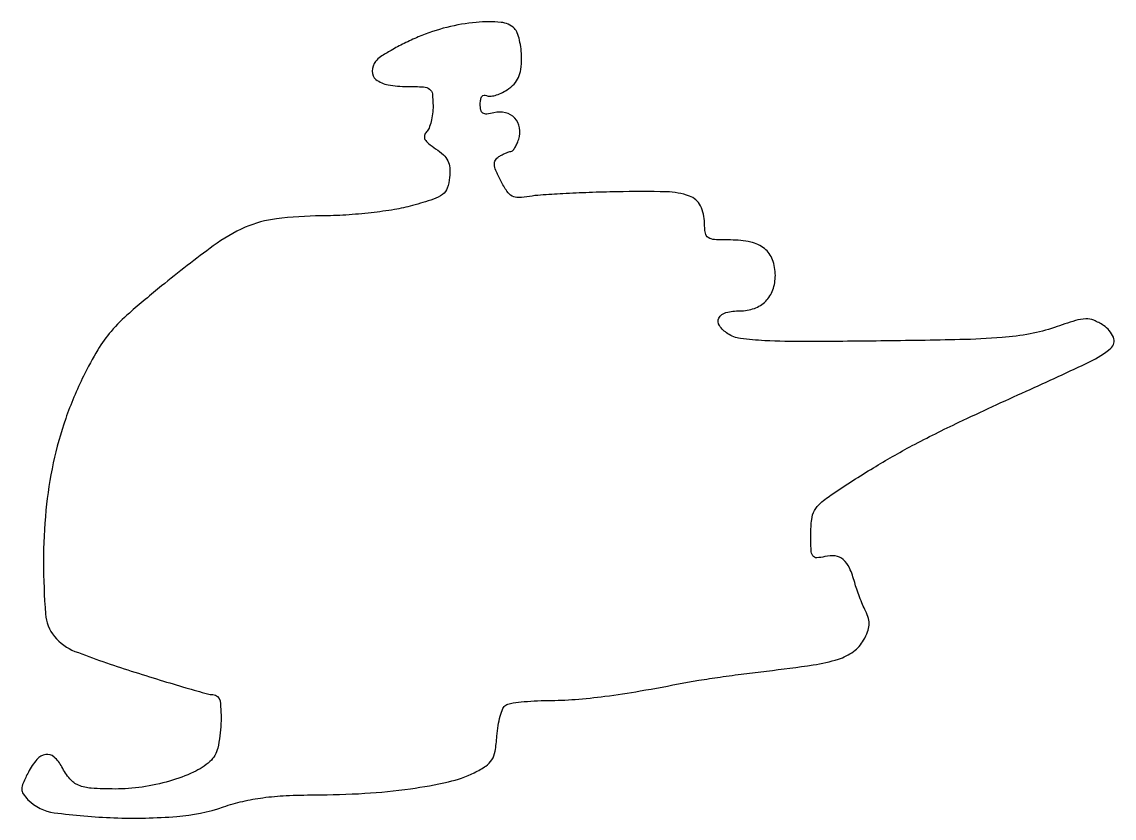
# Model space of a CAD drawing. Extents: x 0 to 185, y 0 to 135.
import ezdxf

# ---------------------------------------------------------------- set-up
doc = ezdxf.new("R2010")
doc.units = 0

msp = doc.modelspace()

# ---------------------------------------------------------------- linework, layer by layer
msp.add_lwpolyline([(67.5, 132.379443, 0.013741), (65.112504, 131.291083, 0.015825), (62.90029, 130.12007, 0.01502), (61.098785, 129.019199, 0.083225), (60.266946, 128.252555, 0.161921), (59.679439, 126.586606, 0.23353), (60.3346, 125.198036, 0.125201), (62.376444, 124.281305, 0.04325), (65.622445, 124, -0.012806), (68.408266, 123.92864, -0.14979), (69.418367, 123.561539, -0.206432), (69.887223, 122.738266, -0.027644), (70, 120.7, -0.030314), (69.918409, 119.355493, -0.031226), (69.674848, 118.044223, -0.032876), (69.319543, 116.94191, -0.102319), (68.893098, 116.293098, 0.140201), (68.550546, 115.676087, 0.183793), (68.636775, 115.042681, 0.098135), (69.229545, 114.330978, 0.025165), (70.445326, 113.443867, -0.041252), (71.751816, 112.424658, -0.093504), (72.496786, 111.422786, -0.094717), (72.820108, 110.226864, -0.04311), (72.802228, 108.600769, -0.058742), (72.408804, 106.794929, -0.148828), (71.628569, 105.718829, -0.083503), (70.081902, 104.910977, -0.010816), (66.5, 103.830023, -0.026631), (63.463175, 103.156634, -0.013016), (59.534108, 102.607221, -0.012497), (55.246568, 102.229336, -0.013609), (51.065724, 102.080023, 0.028056), (43.4563, 101.587921, 0.073247), (38.18167, 100.145654, 0.055916), (32.769699, 97.01196, 0.011379), (24, 90.215154, 0.008744), (18.542574, 85.622379, 0.034927), (15.458786, 82.529379, 0.043978), (13.196435, 79.401485, 0.019987), (10.780839, 74.961979, 0.030728), (7.761116, 67.757622, 0.030838), (5.651338, 60.246016, 0.029481), (4.412279, 52.222212, 0.023571), (4, 43.481677, 0.019658), (4.346917, 34.661335, 0.150894), (5.857951, 30.857781, 0.132977), (9.329577, 28.333393, 0.014031), (18.877708, 24.996086, 0.002753), (23.780781, 23.46495, 0.004011), (28.120691, 22.17385, 0.002026), (31.811657, 21.124148, 0.068364), (32.71541, 21, -0.377165), (33.907269, 19.95184, -0.043427), (34.067198, 16.084174, -0.043142), (33.519628, 11.950693, -0.155561), (32.200354, 9.681318, -0.077919), (29.427631, 7.864556, -0.035523), (25.353016, 6.36102, -0.033824), (20.706403, 5.346988, -0.037508), (16.124273, 5.015313, -0.015779), (12.092371, 5.15357, -0.081964), (9.931139, 5.658228, -0.120915), (8.465454, 6.735025, -0.053), (7.11452, 8.75, 0.087548), (5.807628, 10.436125, 0.226126), (4.370055, 10.868264, 0.180695), (2.882099, 10.035387, 0.05649), (1.435713, 7.875682, 0.01595), (0.55181, 6.023945, 0.100176), (0.330685, 5.005348, 0.150219), (0.571336, 4.181267, 0.05081), (1.369875, 3.201554, 0.164434), (5.809823, 1.004843, 0.024316), (15.921964, 0.144517, 0.02832), (26.588916, 0.361872, 0.063677), (34.5, 2, -0.026286), (37.747983, 2.929767, -0.023976), (41.176652, 3.547662, -0.020563), (45.107594, 3.899378, -0.011513), (49.90655, 4.019809, 0.014679), (58.42214, 4.287469, 0.019296), (66.158729, 5.058754, 0.021312), (72.611088, 6.236679, 0.058041), (76.982913, 7.778917, 0.031998), (78.950274, 8.902911, 0.108935), (79.972548, 9.955597, 0.097915), (80.515301, 11.404043, 0.02308), (80.818911, 13.983572, -0.023133), (81.027622, 15.755209, -0.028895), (81.391086, 17.370735, -0.029461), (81.841435, 18.652093, -0.153049), (82.318911, 19.218259, -0.102188), (83.097869, 19.513924, -0.012501), (84.915555, 19.759139, -0.014384), (87.116044, 19.936279, -0.011415), (89.5, 20.004794, 0.017869), (94.064343, 20.194953, 0.012922), (99.129359, 20.7196, 0.010602), (105.104587, 21.624261, 0.005556), (112.5, 22.989693, -0.009435), (115.031434, 23.436796, -0.00333), (118.675, 23.984813, -0.003304), (122.687706, 24.534012, -0.003874), (126.5, 25.000135, 0.007627), (134.431818, 26.030425, 0.040997), (138.671621, 27.006933, 0.080194), (141.236575, 28.30457, 0.108029), (142.961059, 30.24258, 0.033633), (143.632366, 31.651305, 0.078679), (143.886845, 32.787044, 0.085405), (143.768664, 33.887233, 0.045204), (143.27391, 35.171374, -0.014959), (142.784398, 36.243866, -0.008845), (142.261698, 37.550341, -0.008846), (141.785675, 38.874118, -0.014996), (141.440462, 40, 0.037606), (140.565396, 42.452671, 0.110119), (139.503711, 43.886887, 0.149123), (138.144262, 44.490952, 0.092256), (136.385578, 44.381926, -0.049753), (135.000799, 44.177619, -0.269984), (134.353861, 44.5147, -0.131965), (134.059786, 45.463179, -0.010269), (134.012379, 48.141592, -0.026569), (134.153998, 50.669444, -0.097065), (134.630239, 52.194868, -0.095309), (135.65195, 53.442472, -0.025096), (137.724824, 55, -0.011784), (144.60334, 59.415101, -0.014757), (151.192164, 63.166281, -0.011659), (159.113688, 67.137776, -0.004257), (170.5, 72.399786, 0.004493), (181.314952, 77.403938, 0.065548), (184.8425, 79.681271, 0.328177), (185.277539, 81.519247, 0.148316), (183.599247, 83.526928, 0.04661), (181.953842, 84.397998, 0.109316), (180.591553, 84.640219, 0.064212), (178.83898, 84.339289, 0.008691), (175.287159, 83.179261, -0.037865), (171.179004, 82.097972, -0.026047), (166.402031, 81.475427, -0.013919), (159.262265, 81.12048, -0.002462), (145.859703, 80.893787, -0.002176), (132.979863, 80.795438, -0.012683), (126.198149, 80.945205, -0.021813), (122.067285, 81.322417, -0.113345), (119.939014, 82.124499, -0.092735), (118.528472, 83.495213, -0.282429), (118.446243, 84.773131, -0.212149), (119.632468, 85.706058, -0.062164), (121.987588, 86, 0.085206), (124.443565, 86.421588, 0.11155), (126.364718, 87.631906, 0.111691), (127.577394, 89.549192, 0.085586), (128, 92, 0.088789), (127.523352, 94.663004, 0.137468), (126.160478, 96.542266, 0.1157), (123.819255, 97.643743, 0.052391), (120.428571, 98, -0.012663), (117.69352, 98.069279, -0.132152), (116.634751, 98.412443, -0.211687), (116.136431, 99.177428, -0.040059), (116, 100.877555, 0.117624), (115.305046, 103.790823, 0.192394), (113.426539, 105.446097, 0.080268), (109.551515, 106.159144, 0.010541), (101.154987, 106.165029, 0.003871), (96.460019, 106.032961, 0.00448), (91.991252, 105.832515, 0.004014), (88.211925, 105.598603, 0.026263), (86.325871, 105.366673, -0.035646), (84.506891, 105.177534, -0.134787), (83.404229, 105.442252, -0.121532), (82.528008, 106.251123, -0.02656), (81.481568, 108.035643, -0.015828), (80.646123, 109.784771, -0.083764), (80.387599, 110.810901, -0.161974), (80.563102, 111.523467, -0.111271), (81.155698, 112.117388, -0.019868), (81.720459, 112.444626, -0.020279), (82.305629, 112.723602, -0.020536), (82.831923, 112.923656, -0.07508), (83.182612, 112.984687, 0.203722), (83.488339, 113.122823, 0.04278), (83.855647, 113.597098, 0.038409), (84.216381, 114.262655, 0.02815), (84.515231, 115.047988, 0.119777), (84.650059, 117.001354, 0.146195), (83.840351, 118.636321, 0.146929), (82.270344, 119.553811, 0.121339), (80.324203, 119.545234, -0.034924), (79.121237, 119.331193, -0.171087), (78.459433, 119.487985, -0.20175), (78.105485, 120.004107, -0.050785), (78, 121.039965, -0.046091), (78.071657, 121.815667, -0.11182), (78.297973, 122.340752, -0.19589), (78.639211, 122.551968, -0.182214), (79.043976, 122.472821, 0.159013), (79.613654, 122.334505, 0.047931), (80.502741, 122.489857, 0.042663), (81.527101, 122.868484, 0.035194), (82.543976, 123.436857, 0.054297), (83.736708, 124.418313, 0.086707), (84.480915, 125.504252, 0.075144), (84.876356, 126.890844, 0.031963), (85, 128.823053, 0.028796), (84.911587, 130.356962, 0.030371), (84.6475, 131.843022, 0.031877), (84.262672, 133.085626, 0.105726), (83.8, 133.8, 0.177086), (81.526585, 134.856039, 0.042839), (77.312074, 134.85054, 0.040356), (72.358585, 134.01248, 0.038011)], format="xyb", close=True)

doc.saveas('drawing.dxf')
